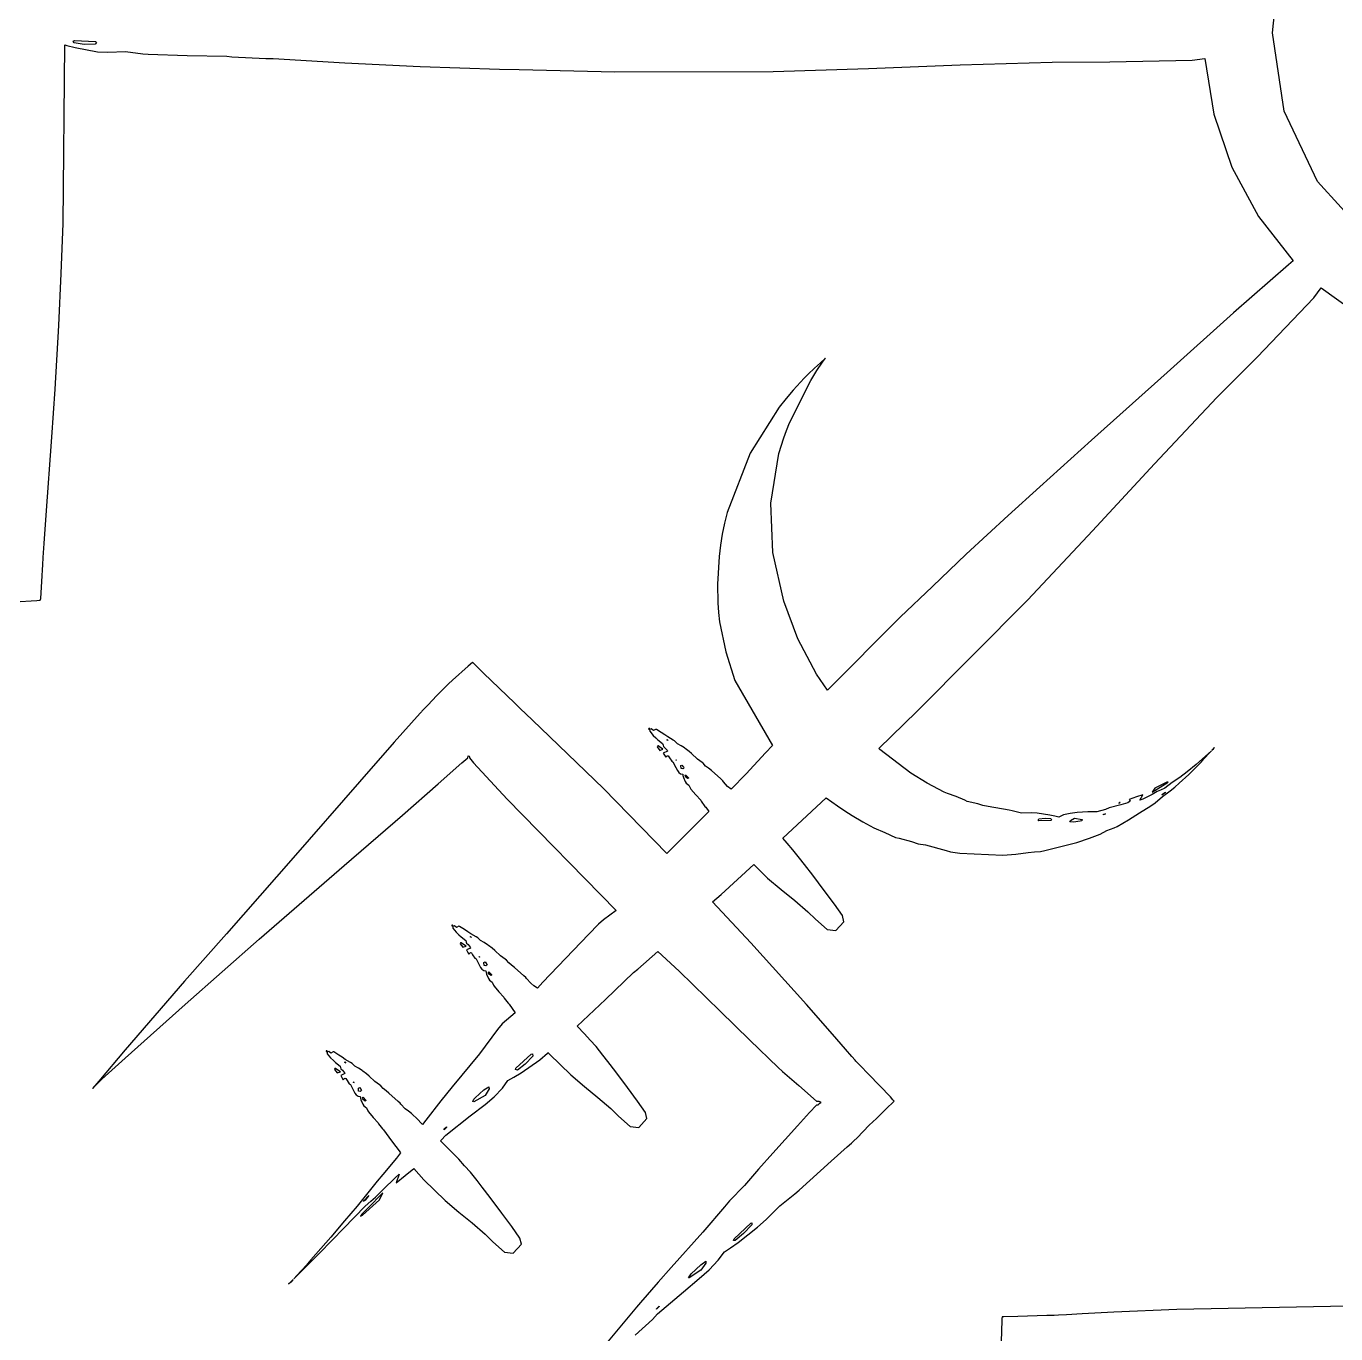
# Model space of a CAD drawing. Extents: x 0 to 238, y 0 to 238.
# Drawn here: x 90.1 to 116.11, y 91.66 to 117.64 of the extents above; entities that cross this region are included whole.
import ezdxf

# ---------------------------------------------------------------- set-up
doc = ezdxf.new("R2010")
doc.units = 0

msp = doc.modelspace()

# ---------------------------------------------------------------- linework, layer by layer
at = {"layer": 'Layer 1'}
for p, q in [((114.852581, 117.510513), (114.961576, 118.581868)), ((91.032576, 117.342605), (91.0584, 117.355)), ((91.052049, 117.306896), (91.032576, 117.342605)), ((91.0584, 117.355), (91.05845, 117.355133)), ((91.05845, 117.355133), (91.47392, 117.334717)), ((91.47392, 117.334717), (91.492922, 117.319288)), ((115.086073, 115.951099), (114.852581, 117.510513)), ((90.833887, 113.721857), (90.861649, 117.267977)), ((90.861649, 117.267977), (90.901538, 117.25423)), ((90.901538, 117.25423), (91.067025, 117.215148)), ((91.246983, 117.277381), (91.052049, 117.306896)), ((91.067025, 117.215148), (91.512682, 117.133281)), ((91.466509, 117.283446), (91.246983, 117.277381)), ((91.492922, 117.319288), (91.466509, 117.283446)), ((91.512682, 117.133281), (91.7186, 117.121287)), ((91.7186, 117.121287), (92.069653, 117.137526)), ((92.069653, 117.137526), (92.411949, 117.093056)), ((92.411949, 117.093056), (92.517466, 117.083554)), ((92.517466, 117.083554), (93.296323, 117.059096)), ((93.296323, 117.059096), (94.079895, 117.046024)), ((94.079895, 117.046024), (94.183259, 117.031469)), ((94.183259, 117.031469), (94.859494, 116.996093)), ((94.859494, 116.996093), (95.002476, 116.997239)), ((95.002476, 116.997239), (96.425436, 116.910185)), ((96.425436, 116.910185), (97.924316, 116.838895)), ((97.924316, 116.838895), (99.497186, 116.787551)), ((106.830181, 116.800688), (108.651551, 116.873662)), ((108.651551, 116.873662), (110.474881, 116.927028)), ((110.474881, 116.927028), (111.619551, 116.929051)), ((111.619551, 116.929051), (113.260481, 116.965032)), ((113.260481, 116.965032), (113.509587, 117.000812)), ((113.509587, 117.000812), (113.688101, 115.894581)), ((99.497186, 116.787551), (99.890691, 116.778655)), ((99.890691, 116.778655), (101.786381, 116.733443)), ((101.786381, 116.733443), (104.935761, 116.743549)), ((104.935761, 116.743549), (106.830181, 116.800688)), ((113.688101, 115.894581), (114.046539, 114.841093)), ((115.748825, 114.55588), (115.086073, 115.951099)), ((114.046539, 114.841093), (114.575439, 113.862022)), ((116.784192, 113.409629), (115.748825, 114.55588)), ((90.792118, 112.729068), (90.833887, 113.721857)), ((114.575439, 113.862022), (115.265337, 112.979042)), ((115.265337, 112.979042), (115.168645, 112.90088)), ((90.74758, 111.695718), (90.792118, 112.729068)), ((115.168645, 112.90088), (114.076065, 111.94717)), ((115.67528, 112.243333), (115.823588, 112.441569)), ((115.823588, 112.441569), (116.732284, 111.783783)), ((114.54941, 111.066723), (115.67528, 112.243333)), ((114.076065, 111.94717), (112.762075, 110.76261)), ((90.670026, 110.426798), (90.74758, 111.695718)), ((105.755093, 110.845476), (105.630103, 110.725066)), ((105.874021, 110.951196), (105.755093, 110.845476)), ((105.799012, 110.800611), (105.911619, 110.966436)), ((105.974738, 111.04771), (105.874021, 110.951196)), ((105.911619, 110.966436), (105.974738, 111.04771)), ((113.747981, 110.262196), (114.54941, 111.066723)), ((105.262054, 109.758978), (105.680355, 110.601975)), ((105.479707, 110.570632), (105.332819, 110.411275)), ((105.553423, 110.6494), (105.479707, 110.570632)), ((105.630103, 110.725066), (105.553423, 110.6494)), ((105.680355, 110.601975), (105.799012, 110.800611)), ((112.762075, 110.76261), (111.255845, 109.41789)), ((90.605812, 109.475244), (90.670026, 110.426798)), ((105.332819, 110.411275), (105.19024, 110.246663)), ((105.05494, 110.074508), (104.480584, 109.158599)), ((105.19024, 110.246663), (105.05494, 110.074508)), ((112.506491, 108.945366), (113.747981, 110.262196)), ((105.143461, 109.459805), (105.198579, 109.610941)), ((105.198579, 109.610941), (105.262054, 109.758978)), ((90.496451, 107.929864), (90.605812, 109.475244)), ((105.049264, 109.153557), (105.143461, 109.459805)), ((111.255845, 109.41789), (110.230645, 108.491468)), ((104.480584, 109.158599), (104.021719, 107.978899)), ((104.887269, 108.163059), (105.049264, 109.153557)), ((111.280361, 107.616006), (112.506491, 108.945366)), ((110.230645, 108.491468), (109.602049, 107.918326)), ((104.021719, 107.978899), (103.96795, 107.764975)), ((104.929921, 107.185699), (104.887269, 108.163059)), ((90.455754, 107.365279), (90.496451, 107.929864)), ((103.96795, 107.764975), (103.92422, 107.548011)), ((109.602049, 107.918326), (108.768278, 107.149511)), ((103.92422, 107.548011), (103.887765, 107.328685)), ((109.991771, 106.246556), (111.280361, 107.616006)), ((90.435942, 107.083088), (90.455754, 107.365279)), ((103.887765, 107.328685), (103.859196, 107.10707)), ((105.148237, 106.221679), (104.929921, 107.185699)), ((90.420716, 106.840095), (90.4257, 106.941977)), ((90.4257, 106.941977), (90.435942, 107.083088)), ((103.859196, 107.10707), (103.826653, 106.554141)), ((108.768278, 107.149511), (108.10161, 106.511212)), ((90.385811, 106.274366), (90.415594, 106.722583)), ((90.415594, 106.722583), (90.420716, 106.840095)), ((103.826653, 106.554141), (103.836556, 106.18213)), ((108.10161, 106.511212), (107.458991, 105.900066)), ((89.980044, 106.211431), (90.198156, 106.226388)), ((90.198156, 106.226388), (90.307246, 106.23488)), ((90.307246, 106.23488), (90.362025, 106.239193)), ((90.362025, 106.239193), (90.37584, 106.240271)), ((90.37584, 106.240271), (90.385811, 106.274366)), ((103.836556, 106.18213), (103.849493, 105.995418)), ((105.425777, 105.469035), (105.148237, 106.221679)), ((107.789361, 104.029926), (109.991771, 106.246556)), ((103.849493, 105.995418), (103.872, 105.809312)), ((107.458991, 105.900066), (106.014281, 104.450236)), ((103.872, 105.809312), (103.994834, 105.209218)), ((105.798663, 104.769014), (105.425777, 105.469035)), ((103.994834, 105.209218), (104.171305, 104.643219)), ((98.875852, 104.930419), (98.565024, 104.647218)), ((98.963448, 105.002787), (98.875852, 104.930419)), ((98.973015, 104.993473), (98.963448, 105.002787)), ((98.992153, 104.97501), (98.973015, 104.993473)), ((99.030425, 104.937952), (98.992153, 104.97501)), ((99.183784, 104.789848), (99.030425, 104.937952)), ((98.565024, 104.647218), (98.487334, 104.576468)), ((99.491714, 104.491892), (99.183784, 104.789848)), ((104.171305, 104.643219), (104.918965, 103.348769)), ((106.014281, 104.450236), (105.798663, 104.769014)), ((98.257026, 104.343598), (98.073077, 104.152305)), ((98.41025, 104.502687), (98.257026, 104.343598)), ((98.487334, 104.576468), (98.41025, 104.502687)), ((99.802881, 104.189889), (99.491714, 104.491892)), ((98.073077, 104.152305), (97.98144, 104.056631)), ((99.928275, 104.069008), (99.802881, 104.189889)), ((100.00691, 103.994823), (99.928275, 104.069008)), ((97.750458, 103.802875), (97.403714, 103.414289)), ((97.925108, 103.995988), (97.750458, 103.802875)), ((97.946941, 104.020112), (97.925108, 103.995988)), ((97.958529, 104.032778), (97.946941, 104.020112)), ((97.98144, 104.056631), (97.958529, 104.032778)), ((100.32023, 103.696932), (100.00691, 103.994823)), ((107.032134, 103.291094), (107.789361, 104.029926)), ((101.56327, 102.494992), (100.32023, 103.696932)), ((102.462, 103.692), (102.46099, 103.677042)), ((102.46099, 103.677042), (102.480059, 103.67273)), ((102.478442, 103.692485), (102.462, 103.692)), ((102.462, 103.692), (102.462, 103.692)), ((102.480059, 103.67273), (102.478442, 103.692485)), ((102.514008, 103.680486), (102.480988, 103.670109)), ((102.480988, 103.670109), (102.483009, 103.633857)), ((102.483009, 103.633857), (102.549582, 103.551923)), ((102.556257, 103.64875), (102.514008, 103.680486)), ((102.549582, 103.551923), (102.604025, 103.503005)), ((102.599987, 103.669976), (102.556257, 103.64875)), ((102.615012, 103.669694), (102.599987, 103.669976)), ((102.711704, 103.607165), (102.615012, 103.669694)), ((102.780567, 103.56377), (102.711704, 103.607165)), ((102.842153, 103.521928), (102.780567, 103.56377)), ((97.403714, 103.414289), (96.716026, 102.631795)), ((102.604025, 103.503005), (102.64661, 103.462306)), ((102.635181, 103.33999), (102.628913, 103.323077)), ((102.628913, 103.323077), (102.680393, 103.253272)), ((102.649532, 103.343696), (102.635181, 103.33999)), ((102.64661, 103.462306), (102.738247, 103.3894)), ((102.674799, 103.322134), (102.649532, 103.343696)), ((102.744, 103.278), (102.674799, 103.322134)), ((102.680393, 103.253272), (102.744, 103.278)), ((102.738247, 103.3894), (102.74869, 103.358406)), ((102.744, 103.278), (102.744, 103.278)), ((102.74869, 103.358406), (102.755361, 103.332868)), ((102.755361, 103.332868), (102.785141, 103.308139)), ((102.785141, 103.308139), (102.826515, 103.256391)), ((102.8295, 103.45845), (102.831193, 103.471051)), ((102.83, 103.458), (102.8295, 103.45845)), ((102.85188, 103.449885), (102.83, 103.458)), ((102.831193, 103.471051), (102.85188, 103.449885)), ((102.94747, 103.459667), (102.842153, 103.521928)), ((102.97624, 103.441887), (102.94747, 103.459667)), ((103.033985, 103.387108), (102.97624, 103.441887)), ((103.104129, 103.345466), (103.033985, 103.387108)), ((103.173801, 103.302746), (103.104129, 103.345466)), ((103.18984, 103.290684), (103.173801, 103.302746)), ((103.26315, 103.234555), (103.18984, 103.290684)), ((104.918965, 103.348769), (104.783191, 103.202888)), ((107.051943, 103.272767), (107.032134, 103.291094)), ((113.683, 103.29), (113.650657, 103.257186)), ((113.650657, 103.257186), (113.680172, 103.286362)), ((113.680172, 103.286362), (113.704697, 103.311562)), ((113.704697, 103.311562), (113.683, 103.29)), ((113.683, 103.29), (113.683, 103.29)), ((98.752963, 103.004289), (98.870881, 103.107989)), ((98.870881, 103.107989), (98.877753, 103.143634)), ((98.877753, 103.143634), (98.895816, 103.138243)), ((98.895816, 103.138243), (98.900399, 103.118366)), ((98.900399, 103.118366), (98.899724, 103.104687)), ((98.899724, 103.104687), (98.983615, 103.005909)), ((102.835814, 103.238871), (102.752799, 103.199792)), ((102.752799, 103.199792), (102.774025, 103.160509)), ((102.774025, 103.160509), (102.801987, 103.117989)), ((102.801987, 103.117989), (102.831231, 103.148715)), ((102.826515, 103.256391), (102.835814, 103.238871)), ((102.831231, 103.148715), (102.851579, 103.144674)), ((102.851579, 103.144674), (102.876243, 103.104581)), ((102.876243, 103.104581), (102.920444, 103.038211)), ((102.920444, 103.038211), (102.94423, 103.025342)), ((102.94423, 103.025342), (102.998741, 102.917062)), ((103.009608, 103.060161), (103.001254, 103.069663)), ((103.001254, 103.069663), (103.015134, 103.063802)), ((103.015134, 103.063802), (103.009608, 103.060161)), ((103.31395, 103.191164), (103.26315, 103.234555)), ((103.43079, 103.081199), (103.31395, 103.191164)), ((103.523505, 103.015029), (103.43079, 103.081199)), ((104.783191, 103.202888), (104.395212, 102.788631)), ((107.672117, 102.800968), (107.051943, 103.272767)), ((113.317847, 102.897945), (113.441424, 103.025969)), ((113.57982, 103.19031), (113.334823, 102.972065)), ((113.441424, 103.025969), (113.464064, 103.051572)), ((113.464064, 103.051572), (113.494115, 103.092878)), ((113.494115, 103.092878), (113.60785, 103.210793)), ((113.641406, 103.248526), (113.57982, 103.19031)), ((113.60785, 103.210793), (113.641406, 103.248526)), ((98.281229, 102.589626), (98.752963, 103.004289)), ((98.983615, 103.005909), (99.647788, 102.282709)), ((102.998741, 102.917062), (103.033037, 102.853587)), ((103.033037, 102.853587), (103.060799, 102.817539)), ((103.060799, 102.817539), (103.097251, 102.790654)), ((103.097251, 102.790654), (103.138893, 102.783511)), ((103.100777, 102.952488), (103.121732, 102.963604)), ((103.105425, 102.891711), (103.100777, 102.952488)), ((103.13952, 102.885714), (103.105425, 102.891711)), ((103.121732, 102.963604), (103.153803, 102.922504)), ((103.138893, 102.783511), (103.14253, 102.752111)), ((103.14, 102.886), (103.13952, 102.885714)), ((103.156769, 102.896024), (103.14, 102.886)), ((103.153803, 102.922504), (103.163374, 102.91017)), ((103.163374, 102.91017), (103.156769, 102.896024)), ((103.183922, 102.753714), (103.194231, 102.769078)), ((103.194231, 102.769078), (103.252787, 102.710861)), ((103.545741, 102.999936), (103.523505, 103.015029)), ((103.591628, 102.943875), (103.545741, 102.999936)), ((103.650384, 102.899538), (103.591628, 102.943875)), ((103.707322, 102.852709), (103.650384, 102.899538)), ((103.892685, 102.688233), (103.707322, 102.852709)), ((104.395212, 102.788631), (104.09867, 102.486899)), ((107.991234, 102.600173), (107.672117, 102.800968)), ((113.001829, 102.604219), (113.188474, 102.774896)), ((113.157746, 102.827802), (113.010858, 102.716889)), ((113.334823, 102.972065), (113.157746, 102.827802)), ((113.188474, 102.774896), (113.317847, 102.897945)), ((96.716026, 102.631795), (95.400216, 101.119765)), ((97.570967, 101.970262), (98.281229, 102.589626)), ((103.14253, 102.752111), (103.152637, 102.718355)), ((103.152637, 102.718355), (103.187542, 102.635274)), ((103.201374, 102.719486), (103.183922, 102.753714)), ((103.187542, 102.635274), (103.209239, 102.602392)), ((103.233988, 102.693947), (103.201374, 102.719486)), ((103.209239, 102.602392), (103.26092, 102.561154)), ((103.249956, 102.702908), (103.233988, 102.693947)), ((103.25, 102.703), (103.249956, 102.702908)), ((103.252787, 102.710861), (103.25, 102.703)), ((103.26092, 102.561154), (103.290567, 102.500174)), ((103.290567, 102.500174), (103.301145, 102.482857)), ((103.93271, 102.652521), (103.892685, 102.688233)), ((103.947535, 102.630959), (103.93271, 102.652521)), ((104.030615, 102.53905), (103.947535, 102.630959)), ((104.09867, 102.486899), (104.030615, 102.53905)), ((108.328407, 102.422825), (107.991234, 102.600173)), ((112.465, 102.423), (112.676037, 102.55372)), ((112.517696, 102.50224), (112.465, 102.423)), ((112.754198, 102.622043), (112.517696, 102.50224)), ((112.713698, 102.506661), (112.631289, 102.465694)), ((112.676037, 102.55372), (112.763563, 102.607018)), ((112.857894, 102.616897), (112.713698, 102.506661)), ((112.779734, 102.625345), (112.754198, 102.622043)), ((112.763563, 102.607018), (112.779734, 102.625345)), ((112.822731, 102.453095), (112.914101, 102.526608)), ((113.010858, 102.716889), (112.857894, 102.616897)), ((112.914101, 102.526608), (113.001829, 102.604219)), ((99.647788, 102.282709), (101.815638, 100.076519)), ((102.82531, 101.202622), (101.56327, 102.494992)), ((103.301145, 102.482857), (103.395613, 102.371139)), ((103.395613, 102.371139), (103.494673, 102.262791)), ((103.494673, 102.262791), (103.503298, 102.243925)), ((103.503298, 102.243925), (103.580245, 102.14191)), ((105.125277, 101.507417), (105.987417, 102.314572)), ((105.987417, 102.314572), (106.216039, 102.149825)), ((108.400504, 102.397829), (108.328407, 102.422825)), ((108.572191, 102.338127), (108.400504, 102.397829)), ((108.740037, 102.263672), (108.572191, 102.338127)), ((108.791314, 102.237123), (108.740037, 102.263672)), ((112.023848, 102.244816), (111.978974, 102.214901)), ((112.150391, 102.328842), (112.004781, 102.27999)), ((112.004781, 102.27999), (112.023848, 102.244816)), ((112.275314, 102.372841), (112.150391, 102.328842)), ((112.220802, 102.26611), (112.275314, 102.372841)), ((112.276191, 102.287807), (112.220802, 102.26611)), ((112.461083, 102.377553), (112.276191, 102.287807)), ((112.564783, 102.438601), (112.461083, 102.377553)), ((112.465, 102.423), (112.465, 102.423)), ((112.521942, 102.214635), (112.670317, 102.33518)), ((112.631289, 102.465694), (112.564783, 102.438601)), ((112.657977, 102.369596), (112.712, 102.415)), ((112.724347, 102.411438), (112.657977, 102.369596)), ((112.670317, 102.33518), (112.822731, 102.453095)), ((112.711882, 102.415011), (112.735332, 102.423433)), ((112.712, 102.415), (112.711882, 102.415011)), ((112.735332, 102.423433), (112.724347, 102.411438)), ((103.659352, 102.040299), (103.145302, 101.531303)), ((103.580245, 102.14191), (103.599651, 102.123379)), ((103.599651, 102.123379), (103.659352, 102.040299)), ((106.216039, 102.149825), (106.359157, 102.054886)), ((106.359157, 102.054886), (106.430782, 102.007653)), ((106.430782, 102.007653), (106.504442, 101.963584)), ((108.999388, 102.195484), (108.791314, 102.237123)), ((109.10127, 102.162264), (108.999388, 102.195484)), ((109.205373, 102.139356), (109.10127, 102.162264)), ((109.625223, 102.064764), (109.205373, 102.139356)), ((109.682765, 102.053309), (109.625223, 102.064764)), ((109.870759, 102.00668), (109.682765, 102.053309)), ((110.064815, 102.01443), (109.870759, 102.00668)), ((110.179499, 102.004256), (110.064815, 102.01443)), ((110.432446, 101.966252), (110.179499, 102.004256)), ((110.837135, 102.002706), (110.704934, 101.976765)), ((110.972977, 102.018406), (110.837135, 102.002706)), ((111.184282, 102.033646), (110.972977, 102.018406)), ((111.361763, 102.036003), (111.184282, 102.033646)), ((111.537023, 102.079937), (111.361763, 102.036003)), ((111.536013, 101.995496), (111.496527, 101.976226)), ((111.496527, 101.976226), (111.498, 101.984)), ((111.498, 101.984), (111.498012, 101.984244)), ((111.498012, 101.984244), (111.536013, 101.995496)), ((111.610533, 102.110258), (111.537023, 102.079937)), ((111.843671, 102.173056), (111.610533, 102.110258)), ((111.814307, 102.216198), (111.799481, 102.208922)), ((111.799481, 102.208922), (111.822, 102.21)), ((111.830749, 102.218086), (111.814307, 102.216198)), ((111.822, 102.21), (111.830749, 102.218086)), ((111.822, 102.21), (111.822, 102.21)), ((111.978974, 102.214901), (111.843671, 102.173056)), ((111.994754, 101.876121), (112.214416, 102.01614)), ((112.214416, 102.01614), (112.435427, 102.15076)), ((112.435427, 102.15076), (112.521942, 102.214635)), ((96.413897, 100.967772), (97.570967, 101.970262)), ((106.504442, 101.963584), (106.717903, 101.835831)), ((106.717903, 101.835831), (106.936343, 101.717509)), ((106.936343, 101.717509), (107.153242, 101.623447)), ((110.200118, 101.867404), (110.213, 101.894)), ((110.211706, 101.856623), (110.200118, 101.867404)), ((110.449492, 101.863766), (110.211706, 101.856623)), ((110.213, 101.894), (110.213326, 101.894356)), ((110.213326, 101.894356), (110.337038, 101.90716)), ((110.337038, 101.90716), (110.449024, 101.899614)), ((110.528263, 101.950148), (110.432446, 101.966252)), ((110.449024, 101.899614), (110.463039, 101.874818)), ((110.463039, 101.874818), (110.449492, 101.863766)), ((110.60656, 101.929597), (110.528263, 101.950148)), ((110.704934, 101.976765), (110.60656, 101.929597)), ((110.830382, 101.835804), (110.841, 101.864)), ((110.898569, 101.825426), (110.830382, 101.835804)), ((110.840844, 101.863766), (110.921559, 101.905408)), ((110.841, 101.864), (110.840844, 101.863766)), ((111.035622, 101.846381), (110.898569, 101.825426)), ((110.921559, 101.905408), (111.072548, 101.884182)), ((111.057791, 101.851639), (111.035622, 101.846381)), ((111.080634, 101.873401), (111.057791, 101.851639)), ((111.072548, 101.884182), (111.080634, 101.873401)), ((111.706366, 101.715485), (111.765525, 101.744865)), ((111.765525, 101.744865), (111.994754, 101.876121)), ((103.145302, 101.531303), (102.82531, 101.202622)), ((105.209909, 101.410793), (105.125277, 101.507417)), ((107.153242, 101.623447), (107.367985, 101.525878)), ((107.367985, 101.525878), (107.43604, 101.50755)), ((107.43604, 101.50755), (107.685349, 101.441115)), ((110.965172, 101.424136), (111.221221, 101.50742)), ((111.221221, 101.50742), (111.429092, 101.588135)), ((111.429092, 101.588135), (111.565405, 101.65956)), ((111.565405, 101.65956), (111.706366, 101.715485)), ((105.325803, 101.280612), (105.209909, 101.410793)), ((105.460767, 101.11317), (105.325803, 101.280612)), ((107.685349, 101.441115), (107.818357, 101.399346)), ((107.818357, 101.399346), (107.957904, 101.378179)), ((107.957904, 101.378179), (108.373103, 101.264037)), ((108.373103, 101.264037), (108.459417, 101.23951)), ((108.459417, 101.23951), (108.644445, 101.213432)), ((108.644445, 101.213432), (109.499781, 101.175296)), ((109.752054, 101.193358), (110.000488, 101.226307)), ((110.000488, 101.226307), (110.125614, 101.241129)), ((110.125614, 101.241129), (110.244339, 101.24315)), ((110.244339, 101.24315), (110.333014, 101.263298)), ((110.333014, 101.263298), (110.51912, 101.313025)), ((110.51912, 101.313025), (110.70327, 101.358776)), ((110.70327, 101.358776), (110.965172, 101.424136)), ((95.400216, 101.119765), (94.077466, 99.611715)), ((94.723107, 99.504052), (96.413897, 100.967772)), ((103.90353, 100.394129), (104.553755, 100.984789)), ((104.553755, 100.984789), (104.824426, 100.718634)), ((105.560287, 100.985888), (105.460767, 101.11317)), ((105.719779, 100.777142), (105.560287, 100.985888)), ((109.499781, 101.175296), (109.752054, 101.193358)), ((104.824426, 100.718634), (105.095359, 100.488059)), ((105.948401, 100.467728), (105.719779, 100.777142)), ((105.095359, 100.488059), (105.362389, 100.272724)), ((106.151756, 100.199552), (105.948401, 100.467728)), ((103.732585, 100.243058), (103.90353, 100.394129)), ((104.493518, 99.429976), (103.732585, 100.243058)), ((105.362389, 100.272724), (105.622547, 100.050164)), ((106.310102, 99.971799), (106.151756, 100.199552)), ((101.815638, 100.076519), (101.565589, 99.889942)), ((105.622547, 100.050164), (105.774828, 99.899432)), ((105.774828, 99.899432), (106.004732, 99.694863)), ((106.338807, 99.851053), (106.310102, 99.971799)), ((98.551458, 99.781129), (98.550315, 99.766171)), ((98.550315, 99.766171), (98.569314, 99.761859)), ((98.5679, 99.7816), (98.551458, 99.781129)), ((98.569314, 99.761859), (98.5679, 99.7816)), ((98.5679, 99.7816), (98.5679, 99.7816)), ((98.603336, 99.769725), (98.570316, 99.759483)), ((98.570316, 99.759483), (98.572337, 99.723231)), ((98.572337, 99.723231), (98.638975, 99.641297)), ((98.645585, 99.738054), (98.603336, 99.769725)), ((98.638975, 99.641297), (98.693419, 99.592309)), ((98.689247, 99.75922), (98.645585, 99.738054)), ((98.704341, 99.759085), (98.689247, 99.75922)), ((98.8011, 99.696488), (98.704341, 99.759085)), ((98.86983, 99.653026), (98.8011, 99.696488)), ((98.931549, 99.611257), (98.86983, 99.653026)), ((101.462363, 99.800325), (101.266013, 99.595217)), ((101.565589, 99.889942), (101.462363, 99.800325)), ((106.004732, 99.694863), (106.17763, 99.673033)), ((106.17763, 99.673033), (106.338807, 99.851053)), ((94.077466, 99.611715), (93.241403, 98.671013)), ((93.255077, 98.207302), (94.723107, 99.504052)), ((98.693419, 99.592309), (98.736006, 99.551612)), ((98.724381, 99.42919), (98.718172, 99.412347)), ((98.718172, 99.412347), (98.769582, 99.342404)), ((98.7388, 99.432899), (98.724381, 99.42919)), ((98.736006, 99.551612), (98.827643, 99.478774)), ((98.764002, 99.411337), (98.7388, 99.432899)), ((98.8332, 99.3672), (98.764002, 99.411337)), ((98.827643, 99.478774), (98.838021, 99.447709)), ((98.838021, 99.447709), (98.84469, 99.422174)), ((98.84469, 99.422174), (98.874405, 99.397511)), ((98.874405, 99.397511), (98.915776, 99.345762)), ((98.9188, 99.5476), (98.920493, 99.560269)), ((98.94111, 99.539043), (98.9188, 99.5476)), ((98.9188, 99.5476), (98.9188, 99.5476)), ((98.920493, 99.560269), (98.94111, 99.539043)), ((99.03673, 99.548999), (98.931549, 99.611257)), ((99.065638, 99.531219), (99.03673, 99.548999)), ((99.123316, 99.476437), (99.065638, 99.531219)), ((99.193459, 99.434862), (99.123316, 99.476437)), ((99.263064, 99.392078), (99.193459, 99.434862)), ((99.279235, 99.380015), (99.263064, 99.392078)), ((99.352477, 99.323955), (99.279235, 99.380015)), ((101.266013, 99.595217), (100.36001, 98.647516)), ((105.596068, 98.205466), (104.493518, 99.429976)), ((98.769582, 99.342404), (98.8332, 99.3672)), ((98.8332, 99.3672), (98.8332, 99.3672)), ((98.92521, 99.328245), (98.842198, 99.289163)), ((98.842198, 99.289163), (98.863364, 99.249813)), ((98.863364, 99.249813), (98.891394, 99.207228)), ((98.891394, 99.207228), (98.920571, 99.237954)), ((98.915776, 99.345762), (98.92521, 99.328245)), ((98.920571, 99.237954), (98.940851, 99.233912)), ((98.940851, 99.233912), (98.965579, 99.193887)), ((98.965579, 99.193887), (99.009849, 99.12745)), ((99.009849, 99.12745), (99.033555, 99.114648)), ((99.098976, 99.149385), (99.090552, 99.158817)), ((99.090552, 99.158817), (99.104434, 99.153023)), ((99.104434, 99.153023), (99.098976, 99.149385)), ((99.403215, 99.280493), (99.352477, 99.323955)), ((99.520188, 99.17046), (99.403215, 99.280493)), ((99.612757, 99.104293), (99.520188, 99.17046)), ((102.244745, 98.90689), (102.644718, 99.260641)), ((102.644718, 99.260641), (103.064568, 98.867001)), ((99.033555, 99.114648), (99.088134, 99.006297)), ((99.088134, 99.006297), (99.122365, 98.942961)), ((99.122365, 98.942961), (99.150124, 98.906836)), ((99.150124, 98.906836), (99.186647, 98.879949)), ((99.186647, 98.879949), (99.228286, 98.872741)), ((99.190074, 99.041644), (99.211029, 99.05276)), ((99.194723, 98.980864), (99.190074, 99.041644)), ((99.22875, 98.974867), (99.194723, 98.980864)), ((99.211029, 99.05276), (99.243036, 99.011657)), ((99.228286, 98.872741), (99.231926, 98.841414)), ((99.2288, 98.9749), (99.22875, 98.974867)), ((99.246141, 98.985177), (99.2288, 98.9749)), ((99.243036, 99.011657), (99.252707, 98.999369)), ((99.252707, 98.999369), (99.246141, 98.985177)), ((99.273223, 98.842798), (99.2836, 98.858295)), ((99.2836, 98.858295), (99.342085, 98.800011)), ((99.635126, 99.089199), (99.612757, 99.104293)), ((99.680812, 99.033272), (99.635126, 99.089199)), ((99.739568, 98.98887), (99.680812, 99.033272)), ((99.796706, 98.942038), (99.739568, 98.98887)), ((99.982004, 98.77763), (99.796706, 98.942038)), ((102.162, 98.8447), (102.244745, 98.90689)), ((103.064568, 98.867001), (103.881225, 98.075143)), ((93.241403, 98.671013), (92.060683, 97.304123)), ((99.231926, 98.841414), (99.241897, 98.807655)), ((99.241897, 98.807655), (99.276935, 98.724574)), ((99.290743, 98.808703), (99.273223, 98.842798)), ((99.276935, 98.724574), (99.298565, 98.69176)), ((99.323286, 98.7831), (99.290743, 98.808703)), ((99.298565, 98.69176), (99.350245, 98.650525)), ((99.339257, 98.792131), (99.323286, 98.7831)), ((99.3393, 98.7922), (99.339257, 98.792131)), ((99.342085, 98.800011), (99.3393, 98.7922)), ((99.350245, 98.650525), (99.379892, 98.589478)), ((100.022029, 98.741917), (99.982004, 98.77763)), ((100.036851, 98.720288), (100.022029, 98.741917)), ((100.119864, 98.628382), (100.036851, 98.720288)), ((100.183945, 98.579868), (100.119864, 98.628382)), ((100.36001, 98.647516), (100.252201, 98.531286)), ((101.603448, 98.304141), (102.162, 98.8447)), ((99.379892, 98.589478), (99.390541, 98.57216)), ((99.390541, 98.57216), (99.484941, 98.460375)), ((99.484941, 98.460375), (99.584057, 98.352027)), ((99.584057, 98.352027), (99.592547, 98.333229)), ((100.252201, 98.531286), (100.183945, 98.579868)), ((92.061087, 97.137222), (93.255077, 98.207302)), ((99.592547, 98.333229), (99.669633, 98.231214)), ((99.669633, 98.231214), (99.688971, 98.212683)), ((99.688971, 98.212683), (99.810795, 98.043288)), ((101.039202, 97.774729), (101.603448, 98.304141)), ((103.881225, 98.075143), (104.46845, 97.496743)), ((106.112275, 97.616827), (105.596068, 98.205466)), ((99.54983, 97.821744), (99.460083, 97.712789)), ((99.810795, 98.043288), (99.54983, 97.821744)), ((99.460083, 97.712789), (99.101751, 97.229602)), ((101.189192, 97.62628), (101.039202, 97.774729)), ((101.299561, 97.500144), (101.189192, 97.62628)), ((106.369399, 97.321699), (106.112275, 97.616827)), ((92.060683, 97.304123), (91.540232, 96.683277)), ((101.415591, 97.369896), (101.299561, 97.500144)), ((101.550493, 97.202457), (101.415591, 97.369896)), ((104.46845, 97.496743), (105.033176, 96.952373)), ((106.497827, 97.174134), (106.369399, 97.321699)), ((91.601144, 96.720606), (92.061087, 97.137222)), ((96.056, 97.2856), (96.054786, 97.270572)), ((96.054786, 97.270572), (96.073856, 97.266338)), ((96.072372, 97.286094), (96.056, 97.2856)), ((96.056, 97.2856), (96.056, 97.2856)), ((96.073856, 97.266338), (96.072372, 97.286094)), ((96.107753, 97.274167), (96.074803, 97.263857)), ((96.074803, 97.263857), (96.076756, 97.227606)), ((96.076756, 97.227606), (96.143465, 97.145671)), ((96.149934, 97.242499), (96.107753, 97.274167)), ((96.143465, 97.145671), (96.197909, 97.096753)), ((96.193729, 97.263665), (96.149934, 97.242499)), ((96.208822, 97.263533), (96.193729, 97.263665)), ((96.197909, 97.096753), (96.240493, 97.055986)), ((96.305514, 97.200936), (96.208822, 97.263533)), ((96.240493, 97.055986), (96.332131, 96.983148)), ((96.374312, 97.157474), (96.305514, 97.200936)), ((96.435898, 97.115705), (96.374312, 97.157474)), ((96.423277, 97.052081), (96.42497, 97.064615)), ((96.4233, 97.0521), (96.423277, 97.052081)), ((96.445654, 97.043448), (96.4233, 97.0521)), ((96.42497, 97.064615), (96.445654, 97.043448)), ((96.541215, 97.053444), (96.435898, 97.115705)), ((96.57012, 97.035664), (96.541215, 97.053444)), ((96.627798, 96.980882), (96.57012, 97.035664)), ((99.101751, 97.229602), (98.558524, 96.570331)), ((99.823723, 96.943746), (100.129632, 97.220817)), ((99.929168, 96.85066), (100.299627, 97.105427)), ((100.160643, 97.179308), (100.011, 97.0211)), ((100.129632, 97.220817), (100.153903, 97.223241)), ((100.153903, 97.223241), (100.160643, 97.179308)), ((100.299627, 97.105427), (100.452591, 97.241402)), ((100.452591, 97.241402), (100.462023, 97.254472)), ((100.462023, 97.254472), (100.493694, 97.221322)), ((100.493694, 97.221322), (100.914148, 96.807867)), ((101.650084, 97.07524), (101.550493, 97.202457)), ((101.809506, 96.866362), (101.650084, 97.07524)), ((106.562109, 97.100285), (106.497827, 97.174134)), ((106.578145, 97.081822), (106.562109, 97.100285)), ((106.598764, 97.058982), (106.578145, 97.081822)), ((106.653949, 96.99908), (106.598764, 97.058982)), ((96.228699, 96.933622), (96.22249, 96.916777)), ((96.22249, 96.916777), (96.274035, 96.846901)), ((96.243256, 96.937328), (96.228699, 96.933622)), ((96.268456, 96.915834), (96.243256, 96.937328)), ((96.3376, 96.8717), (96.268456, 96.915834)), ((96.274035, 96.846901), (96.3376, 96.8717)), ((96.332131, 96.983148), (96.342508, 96.952086)), ((96.3376, 96.8717), (96.3376, 96.8717)), ((96.342508, 96.952086), (96.349109, 96.926616)), ((96.429562, 96.832619), (96.346549, 96.793537)), ((96.346549, 96.793537), (96.367843, 96.754254)), ((96.349109, 96.926616), (96.378892, 96.901888)), ((96.378892, 96.901888), (96.420198, 96.850139)), ((96.420198, 96.850139), (96.429562, 96.832619)), ((96.697874, 96.939243), (96.627798, 96.980882)), ((96.767546, 96.896455), (96.697874, 96.939243)), ((96.783717, 96.88446), (96.767546, 96.896455)), ((96.856959, 96.8284), (96.783717, 96.88446)), ((96.907697, 96.784873), (96.856959, 96.8284)), ((97.024605, 96.674905), (96.907697, 96.784873)), ((99.785444, 96.762189), (99.929168, 96.85066)), ((99.814424, 96.916794), (99.823723, 96.943746)), ((99.853371, 96.905135), (99.814424, 96.916794)), ((100.010907, 97.021032), (99.853371, 96.905135)), ((100.011, 97.0211), (100.010907, 97.021032)), ((100.914148, 96.807867), (101.185154, 96.577357)), ((102.038199, 96.557083), (101.809506, 96.866362)), ((105.033176, 96.952373), (105.122524, 96.877649)), ((105.122524, 96.877649), (105.446693, 96.596602)), ((106.837958, 96.812703), (106.653949, 96.99908)), ((107.263063, 96.370413), (106.837958, 96.812703)), ((91.411527, 96.540076), (91.601144, 96.720606)), ((91.540232, 96.683277), (91.411527, 96.540076)), ((96.367843, 96.754254), (96.395873, 96.71167)), ((96.395873, 96.71167), (96.425049, 96.742395)), ((96.425049, 96.742395), (96.44533, 96.738354)), ((96.44533, 96.738354), (96.46999, 96.698329)), ((96.46999, 96.698329), (96.514328, 96.631891)), ((96.514328, 96.631891), (96.538034, 96.61909)), ((96.538034, 96.61909), (96.592613, 96.510739)), ((96.603453, 96.653866), (96.595032, 96.663301)), ((96.595032, 96.663301), (96.608843, 96.657436)), ((96.608843, 96.657436), (96.603453, 96.653866)), ((96.694551, 96.546122), (96.715506, 96.557238)), ((96.699203, 96.485275), (96.694551, 96.546122)), ((96.715506, 96.557238), (96.747446, 96.516136)), ((96.747446, 96.516136), (96.757121, 96.503794)), ((97.117253, 96.608738), (97.024605, 96.674905)), ((97.139625, 96.593645), (97.117253, 96.608738)), ((97.185308, 96.53772), (97.139625, 96.593645)), ((97.244064, 96.493247), (97.185308, 96.53772)), ((98.558524, 96.570331), (98.336302, 96.293262)), ((99.190482, 96.513115), (99.289541, 96.570725)), ((99.294932, 96.528208), (99.2115, 96.3995)), ((99.289541, 96.570725), (99.294932, 96.528208)), ((99.394298, 96.373333), (99.560459, 96.542528)), ((99.560459, 96.542528), (99.663281, 96.698715)), ((99.663281, 96.698715), (99.785444, 96.762189)), ((101.185154, 96.577357), (101.452119, 96.362008)), ((102.241554, 96.288907), (102.038199, 96.557083)), ((105.446693, 96.596602), (105.79822, 96.28793)), ((96.592613, 96.510739), (96.626708, 96.447335)), ((96.626708, 96.447335), (96.654603, 96.41121)), ((96.654603, 96.41121), (96.69099, 96.384326)), ((96.69099, 96.384326), (96.7327, 96.377183)), ((96.73323, 96.479348), (96.699203, 96.485275)), ((96.7327, 96.377183), (96.736405, 96.345856)), ((96.7333, 96.4794), (96.73323, 96.479348)), ((96.750479, 96.489587), (96.7333, 96.4794)), ((96.736405, 96.345856), (96.746376, 96.3121)), ((96.746376, 96.3121), (96.781414, 96.229019)), ((96.757121, 96.503794), (96.750479, 96.489587)), ((96.7777, 96.347282), (96.78801, 96.362779)), ((96.795221, 96.313187), (96.7777, 96.347282)), ((96.78801, 96.362779), (96.846565, 96.304429)), ((96.827699, 96.287583), (96.795221, 96.313187)), ((96.843599, 96.296544), (96.827699, 96.287583)), ((96.8436, 96.2966), (96.843599, 96.296544)), ((96.846565, 96.304429), (96.8436, 96.2966)), ((97.301203, 96.446486), (97.244064, 96.493247)), ((97.486501, 96.282007), (97.301203, 96.446486)), ((97.526525, 96.246362), (97.486501, 96.282007)), ((98.336302, 96.293262), (98.035109, 95.909053)), ((98.971153, 96.279641), (98.988873, 96.327277)), ((98.989009, 96.275193), (98.971153, 96.279641)), ((98.988873, 96.327277), (99.015967, 96.354972)), ((99.211499, 96.399509), (98.989009, 96.275193)), ((99.015967, 96.354972), (99.190482, 96.513115)), ((99.210888, 96.218156), (99.394298, 96.373333)), ((99.2115, 96.3995), (99.211499, 96.399509)), ((101.452119, 96.362008), (101.712342, 96.139448)), ((102.399897, 96.061154), (102.241554, 96.288907)), ((105.79822, 96.28793), (105.83932, 96.285706)), ((105.83932, 96.285706), (105.869036, 96.272029)), ((105.869036, 96.272029), (105.880889, 96.250535)), ((107.202021, 96.152033), (107.311241, 96.261123)), ((107.313127, 96.315837), (107.263063, 96.370413)), ((107.311241, 96.261123), (107.337923, 96.288614)), ((107.337923, 96.288614), (107.313127, 96.315837)), ((96.781414, 96.229019), (96.802976, 96.19607)), ((96.802976, 96.19607), (96.854727, 96.154967)), ((96.854727, 96.154967), (96.884239, 96.09392)), ((96.884239, 96.09392), (96.89502, 96.076602)), ((96.89502, 96.076602), (96.989352, 95.964817)), ((97.541348, 96.224668), (97.526525, 96.246362)), ((97.624295, 96.132759), (97.541348, 96.224668)), ((97.688374, 96.084313), (97.624295, 96.132759)), ((97.748343, 96.040986), (97.688374, 96.084313)), ((97.765322, 96.03007), (97.748343, 96.040986)), ((97.8606, 95.936141), (97.765322, 96.03007)), ((98.918656, 95.992697), (99.210888, 96.218156)), ((101.712342, 96.139448), (101.864623, 95.988651)), ((102.428602, 95.940405), (102.399897, 96.061154)), ((105.659672, 96.06308), (105.415417, 95.794501)), ((105.796657, 96.203435), (105.659672, 96.06308)), ((105.808793, 96.205727), (105.796657, 96.203435)), ((105.828873, 96.209161), (105.808793, 96.205727)), ((105.833453, 96.221223), (105.828873, 96.209161)), ((105.85077, 96.23234), (105.833453, 96.221223)), ((105.880889, 96.250535), (105.85077, 96.23234)), ((106.984315, 95.938504), (107.202021, 96.152033)), ((96.989352, 95.964817), (97.088536, 95.856469)), ((97.088536, 95.856469), (97.097028, 95.837603)), ((97.097028, 95.837603), (97.174112, 95.735588)), ((97.174112, 95.735588), (97.193303, 95.717125)), ((97.958774, 95.835475), (97.8606, 95.936141)), ((97.969351, 95.825501), (97.958774, 95.835475)), ((98.035109, 95.909053), (97.969351, 95.825501)), ((98.395652, 95.72806), (98.445244, 95.774822)), ((98.447064, 95.76377), (98.3986, 95.7172)), ((98.434592, 95.613882), (98.918656, 95.992697)), ((98.445244, 95.774822), (98.447064, 95.76377)), ((101.864623, 95.988651), (102.094527, 95.784218)), ((102.094527, 95.784218), (102.267292, 95.762385)), ((102.267292, 95.762385), (102.428602, 95.940405)), ((105.415417, 95.794501), (104.928118, 95.256194)), ((106.60132, 95.558742), (106.843893, 95.812096)), ((106.843893, 95.812096), (106.911677, 95.873818)), ((106.911677, 95.873818), (106.984315, 95.938504)), ((97.193303, 95.717125), (97.350975, 95.497934)), ((97.350975, 95.497934), (97.524211, 95.274298)), ((98.323345, 95.497445), (98.342616, 95.512)), ((98.693603, 95.13076), (98.323345, 95.497445)), ((98.342616, 95.512), (98.434592, 95.613882)), ((98.398618, 95.717144), (98.395652, 95.72806)), ((98.3986, 95.7172), (98.398618, 95.717144)), ((106.508336, 95.468993), (106.537713, 95.496888)), ((106.537713, 95.496888), (106.60132, 95.558742)), ((97.534856, 95.261494), (97.45481, 95.152339)), ((97.524211, 95.274298), (97.534856, 95.261494)), ((104.928118, 95.256194), (104.642557, 94.932968)), ((106.08633, 95.094084), (106.407939, 95.379512)), ((106.407939, 95.379512), (106.488524, 95.450866)), ((106.488524, 95.450866), (106.508336, 95.468993)), ((97.45481, 95.152339), (97.179895, 94.831066)), ((98.803974, 95.004553), (98.693603, 95.13076)), ((98.920069, 94.874308), (98.803974, 95.004553)), ((105.454497, 94.5169), (106.08633, 95.094084)), ((97.070065, 94.69361), (96.672651, 94.203009)), ((97.179895, 94.831066), (97.070065, 94.69361)), ((97.180298, 94.526356), (97.431495, 94.768119)), ((97.431495, 94.768119), (97.507096, 94.835288)), ((97.507096, 94.835288), (97.448744, 94.660502)), ((97.448744, 94.660502), (97.623259, 94.807054)), ((97.623259, 94.807054), (97.796563, 94.951521)), ((97.796563, 94.951521), (97.998168, 94.725726)), ((97.998168, 94.725726), (98.418625, 94.312344)), ((99.054971, 94.706866), (98.920069, 94.874308)), ((99.154559, 94.579652), (99.054971, 94.706866)), ((104.642557, 94.932968), (104.362251, 94.608393)), ((97.181443, 94.466065), (96.8861, 94.1613)), ((97.038126, 94.379733), (97.180298, 94.526356)), ((97.112984, 94.328677), (97.181443, 94.466065)), ((99.313983, 94.370839), (99.154559, 94.579652)), ((104.362251, 94.608393), (104.067797, 94.306393)), ((105.068809, 94.20722), (105.365286, 94.442111)), ((105.365286, 94.442111), (105.454497, 94.5169)), ((96.402116, 93.753982), (96.828974, 94.198764)), ((96.672651, 94.203009), (96.421321, 93.906329)), ((96.774318, 94.024518), (97.112984, 94.328677)), ((96.827428, 94.317774), (96.79469, 94.292843)), ((96.79469, 94.292843), (96.80958, 94.314943)), ((96.80958, 94.314943), (96.900343, 94.408872)), ((96.8275, 94.3178), (96.827428, 94.317774)), ((96.900343, 94.408872), (96.8275, 94.3178)), ((96.828974, 94.198764), (96.945746, 94.301775)), ((96.945746, 94.301775), (97.038126, 94.379733)), ((98.418625, 94.312344), (98.689629, 94.081769)), ((99.542673, 94.061425), (99.313983, 94.370839)), ((103.967667, 94.186731), (103.539934, 93.683394)), ((104.067797, 94.306393), (103.967667, 94.186731)), ((104.798612, 93.932576), (105.068809, 94.20722)), ((96.760839, 94.038533), (96.737728, 94.004709)), ((96.737728, 94.004709), (96.774318, 94.024518)), ((96.8861, 94.1613), (96.760839, 94.038533)), ((96.8861, 94.1613), (96.8861, 94.1613)), ((98.689629, 94.081769), (98.956459, 93.866487)), ((99.745893, 93.793385), (99.542673, 94.061425)), ((104.626589, 93.784875), (104.798612, 93.932576)), ((96.421321, 93.906329), (96.146945, 93.585866)), ((96.182925, 93.531693), (96.402116, 93.753982)), ((98.956459, 93.866487), (99.21682, 93.64393)), ((99.904375, 93.565632), (99.745893, 93.793385)), ((103.539934, 93.683394), (102.908039, 92.984722)), ((104.158345, 93.548017), (104.491071, 93.860327)), ((104.344182, 93.654747), (104.178693, 93.51783)), ((104.238003, 93.481529), (104.626589, 93.784875)), ((104.511892, 93.828051), (104.344182, 93.654747)), ((104.491071, 93.860327), (104.513981, 93.866863)), ((104.512, 93.8281), (104.511892, 93.828051)), ((104.513981, 93.866863), (104.512, 93.8281)), ((96.146945, 93.585866), (95.751755, 93.136975)), ((95.910976, 93.255564), (96.182925, 93.531693)), ((99.21682, 93.64393), (99.368966, 93.49313)), ((99.368966, 93.49313), (99.599002, 93.288561)), ((99.771767, 93.266863), (99.933012, 93.444818)), ((99.933012, 93.444818), (99.904375, 93.565632)), ((104.090167, 93.372439), (104.238003, 93.481529)), ((104.144936, 93.521335), (104.158345, 93.548017)), ((104.178693, 93.51783), (104.144936, 93.521335)), ((95.517877, 92.861252), (95.910976, 93.255564)), ((95.751755, 93.136975), (95.714764, 93.093041)), ((99.599002, 93.288561), (99.771767, 93.266863)), ((103.844363, 93.126305), (103.966322, 93.29084)), ((103.966322, 93.29084), (104.090167, 93.372439)), ((95.663555, 93.024921), (95.473676, 92.822912)), ((95.714764, 93.093041), (95.663555, 93.024921)), ((102.908039, 92.984722), (102.648959, 92.691279)), ((103.495585, 92.931076), (103.266356, 92.776641)), ((103.304828, 92.856284), (103.495113, 93.034036)), ((103.464738, 92.760291), (103.661424, 92.938176)), ((103.495113, 93.034036), (103.597599, 93.104987)), ((103.595308, 93.066108), (103.495585, 92.931076)), ((103.597599, 93.104987), (103.595, 93.0661)), ((103.595, 93.0661), (103.595308, 93.066108)), ((103.661424, 92.938176), (103.844363, 93.126305)), ((95.351674, 92.693624), (95.3103, 92.6505)), ((95.3103, 92.6505), (95.346687, 92.687829)), ((95.3103, 92.6505), (95.3103, 92.6505)), ((95.346687, 92.687829), (95.400052, 92.743216)), ((95.400052, 92.743216), (95.351674, 92.693624)), ((95.415995, 92.759709), (95.517877, 92.861252)), ((95.473676, 92.822912), (95.415995, 92.759709)), ((102.648959, 92.691279), (102.297567, 92.284162)), ((103.154249, 92.497909), (103.464738, 92.760291)), ((103.250317, 92.777987), (103.304828, 92.856284)), ((103.266356, 92.776641), (103.250317, 92.777987)), ((102.637436, 92.059934), (103.154249, 92.497909)), ((102.221294, 92.195355), (101.921312, 91.836086)), ((102.297567, 92.284162), (102.221294, 92.195355)), ((102.617476, 92.163607), (102.67192, 92.215762)), ((102.61869, 92.153501), (102.617476, 92.163607)), ((102.67192, 92.205452), (102.61869, 92.153501)), ((102.67192, 92.215762), (102.672, 92.2055)), ((102.672, 92.2055), (102.67192, 92.205452)), ((111.698674, 92.09374), (111.072974, 92.060791)), ((112.950744, 92.147509), (111.698674, 92.09374)), ((117.112994, 92.230793), (112.950744, 92.147509)), ((101.921312, 91.836086), (101.622814, 91.479775)), ((102.193667, 91.640084), (102.534614, 91.948081)), ((102.534614, 91.948081), (102.637436, 92.059934)), ((109.477114, 91.895217), (109.473072, 91.754459)), ((109.479205, 91.965773), (109.477114, 91.895217)), ((109.480754, 92.000486), (109.479205, 91.965773)), ((109.515657, 92.001564), (109.480754, 92.000486)), ((109.796231, 92.010053), (109.515657, 92.001564)), ((110.368766, 92.026628), (109.796231, 92.010053)), ((110.519498, 92.030808), (110.368766, 92.026628)), ((110.6036, 92.03512), (110.519498, 92.030808)), ((110.760058, 92.043745), (110.6036, 92.03512)), ((111.072974, 92.060791), (110.760058, 92.043745)), ((109.473072, 91.754459), (109.465122, 91.474213))]:
    msp.add_line(p, q, dxfattribs=at)

doc.saveas('drawing.dxf')
